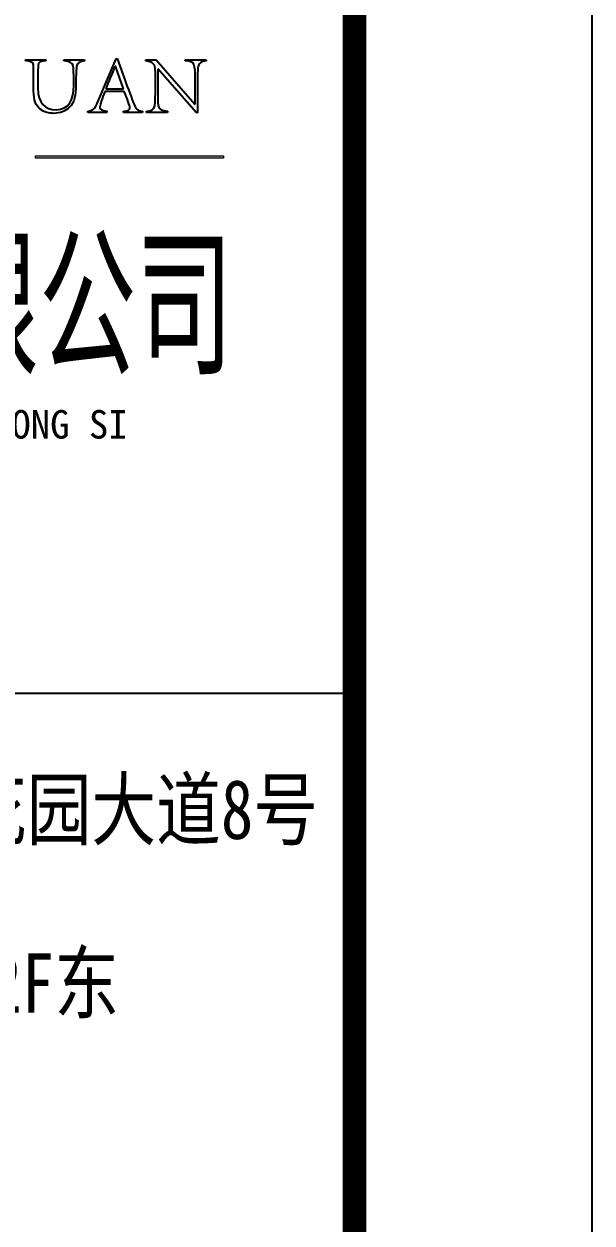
# Model space of a CAD drawing. Extents: x -266287 to 275962, y -324567 to 363765.
# Drawn here: x -76549 to -71765, y 88136 to 98239 of the extents above; entities that cross this region are included whole.
import ezdxf

# ---------------------------------------------------------------- set-up
doc = ezdxf.new("R2010")
doc.units = 0
doc.header["$LTSCALE"] = 1000
doc.layers.get('0').update_dxf_attribs({"linetype": 'CONTINUOUS'})
for name, color, linetype in [('0-TK', 4, 'CONTINUOUS'), ('PUB_TITLE', 4, 'CONTINUOUS'), ('图层 1', 7, 'CONTINUOUS')]:
    doc.layers.add(name, color=color, linetype=linetype)
doc.styles.add('-黑体', font='simhei.ttf', dxfattribs={"width": 0.8})

msp = doc.modelspace()

# ---------------------------------------------------------------- hatches: boundary and pattern name
msp.add_hatch(color=256).paths.add_polyline_path([(-76452.93306, 97128.97368), (-74867.81017, 97128.97368), (-74867.81017, 97107.54519), (-76452.93306, 97107.54519)])

# ---------------------------------------------------------------- linework, layer by layer
at = {"lineweight": 0}
for p, q in [((-76452.93306, 97128.97368), (-74867.81017, 97128.97368)), ((-76452.93306, 97107.54519), (-76452.93306, 97128.97368)), ((-74867.81017, 97107.54519), (-76452.93306, 97107.54519))]:
    msp.add_line(p, q, dxfattribs=at)
for points in [[(-76536.68333, 97927.99468), (-76536.68333, 97927.99468), (-76536.68333, 97937.91655), (-76536.68333, 97937.91655)], [(-76536.68333, 97937.91655), (-76536.68333, 97937.91655), (-76366.0822, 97937.91655), (-76366.0822, 97937.91655)], [(-76468.02258, 97854.37299), (-76468.02258, 97915.28227), (-76473.67253, 97922.34472), (-76536.68333, 97927.99468)], [(-76366.0822, 97927.99468), (-76426.23357, 97926.58219), (-76431.19451, 97911.01036), (-76431.19451, 97854.37299)], [(-76366.0822, 97937.91655), (-76366.0822, 97937.91655), (-76366.0822, 97927.99468), (-76366.0822, 97927.99468)], [(-76212.46539, 97927.99468), (-76212.46539, 97927.99468), (-76212.46539, 97937.91655), (-76212.46539, 97937.91655)], [(-76212.46539, 97937.91655), (-76212.46539, 97937.91655), (-76038.35027, 97937.91655), (-76038.35027, 97937.91655)], [(-76136.01872, 97888.34163), (-76140.97966, 97911.01036), (-76162.92492, 97923.06819), (-76212.46539, 97927.99468)], [(-76038.35027, 97927.99468), (-76077.27985, 97923.75721), (-76100.63759, 97911.01036), (-76104.18604, 97889.0651)], [(-76038.35027, 97937.91655), (-76038.35027, 97937.91655), (-76038.35027, 97927.99468), (-76038.35027, 97927.99468)], [(-75927.31484, 97584.69091), (-75927.31484, 97584.69091), (-75773.69803, 97944.979), (-75773.69803, 97944.979)], [(-75773.69803, 97944.979), (-75773.69803, 97944.979), (-75765.18865, 97948.52745), (-75765.18865, 97948.52745)], [(-75765.18865, 97948.52745), (-75765.18865, 97948.52745), (-75717.78413, 97817.57937), (-75717.78413, 97817.57937)], [(-75523.17069, 97927.99468), (-75523.17069, 97927.99468), (-75523.17069, 97937.91655), (-75523.17069, 97937.91655)], [(-75523.17069, 97937.91655), (-75523.17069, 97937.91655), (-75436.11313, 97937.91655), (-75436.11313, 97937.91655)], [(-75458.78185, 97901.81195), (-75470.80524, 97915.97129), (-75485.6536, 97923.75721), (-75523.17069, 97927.99468)], [(-75442.48655, 97826.77777), (-75442.48655, 97889.78857), (-75446.035, 97886.24012), (-75458.78185, 97901.81195)], [(-75436.11313, 97937.91655), (-75436.11313, 97937.91655), (-75109.10466, 97564.15814), (-75109.10466, 97564.15814)], [(-75190.47782, 97927.99468), (-75190.47782, 97927.99468), (-75190.47782, 97937.91655), (-75190.47782, 97937.91655)], [(-75190.47782, 97937.91655), (-75190.47782, 97937.91655), (-75014.9502, 97937.91655), (-75014.9502, 97937.91655)], [(-75106.9687, 97765.90293), (-75106.9687, 97903.91346), (-75107.65772, 97922.34472), (-75190.47782, 97927.99468)], [(-75014.9502, 97927.99468), (-75055.98129, 97924.44623), (-75073.68908, 97911.01036), (-75080.06251, 97890.47759)], [(-75014.9502, 97937.91655), (-75014.9502, 97937.91655), (-75014.9502, 97927.99468), (-75014.9502, 97927.99468)], [(-76468.02258, 97675.29692), (-76468.02258, 97675.29692), (-76468.02258, 97854.37299), (-76468.02258, 97854.37299)], [(-76431.19451, 97854.37299), (-76431.19451, 97854.37299), (-76431.19451, 97697.24218), (-76431.19451, 97697.24218)], [(-76130.36877, 97760.942), (-76130.36877, 97838.11214), (-76131.05779, 97867.11984), (-76136.01872, 97888.34163)], [(-76104.18604, 97889.0651), (-76107.70004, 97867.11984), (-76111.24849, 97838.80116), (-76111.24849, 97760.942)], [(-75780.76048, 97882.69167), (-75809.07916, 97819.71533), (-75836.70883, 97752.46706), (-75859.34311, 97693.00471)], [(-75779.34799, 97882.69167), (-75779.34799, 97882.69167), (-75780.76048, 97882.69167), (-75780.76048, 97882.69167)], [(-75710.68724, 97693.00471), (-75710.68724, 97693.00471), (-75779.34799, 97882.69167), (-75779.34799, 97882.69167)], [(-75717.78413, 97817.57937), (-75685.22798, 97729.10931), (-75653.36085, 97640.60481), (-75626.45465, 97572.63308)], [(-75442.48655, 97673.16096), (-75442.48655, 97673.16096), (-75442.48655, 97826.77777), (-75442.48655, 97826.77777)], [(-75421.26476, 97861.46988), (-75421.26476, 97861.46988), (-75422.67725, 97861.46988), (-75422.67725, 97861.46988)], [(-75422.67725, 97861.46988), (-75422.67725, 97861.46988), (-75422.67725, 97673.16096), (-75422.67725, 97673.16096)], [(-75094.94532, 97489.81298), (-75094.94532, 97489.81298), (-75421.26476, 97861.46988), (-75421.26476, 97861.46988)], [(-75080.06251, 97890.47759), (-75086.43593, 97868.56678), (-75087.1594, 97832.46218), (-75087.1594, 97765.90293)], [(-76111.24849, 97726.97336), (-76111.24849, 97638.5033), (-76123.27187, 97581.14246), (-76167.16239, 97535.83946)], [(-76130.36877, 97723.42491), (-76130.36877, 97723.42491), (-76130.36877, 97760.942), (-76130.36877, 97760.942)], [(-76111.24849, 97760.942), (-76111.24849, 97760.942), (-76111.24849, 97726.97336), (-76111.24849, 97726.97336)], [(-75106.9687, 97564.15814), (-75106.9687, 97564.15814), (-75106.9687, 97765.90293), (-75106.9687, 97765.90293)], [(-75087.1594, 97765.90293), (-75087.1594, 97765.90293), (-75087.1594, 97489.81298), (-75087.1594, 97489.81298)], [(-76412.07423, 97521.71457), (-76448.9023, 97551.41129), (-76468.02258, 97595.30181), (-76468.02258, 97675.29692)], [(-75704.31381, 97670.33599), (-75704.31381, 97670.33599), (-75867.85249, 97670.33599), (-75867.85249, 97670.33599)], [(-75859.34311, 97693.00471), (-75859.34311, 97693.00471), (-75710.68724, 97693.00471), (-75710.68724, 97693.00471)], [(-75450.27247, 97541.48941), (-75444.62251, 97562.74565), (-75442.48655, 97601.67523), (-75442.48655, 97673.16096)], [(-75422.67725, 97673.16096), (-75421.95378, 97601.67523), (-75421.26476, 97562.74565), (-75416.30383, 97542.93635)], [(-76012.23644, 97504.69579), (-75962.69597, 97514.61767), (-75953.49757, 97520.95665), (-75927.31484, 97584.69091)], [(-76012.23644, 97494.77392), (-76012.23644, 97494.77392), (-76012.23644, 97504.69579), (-76012.23644, 97504.69579)], [(-75851.55719, 97504.69579), (-75851.55719, 97504.69579), (-75851.55719, 97494.77392), (-75851.55719, 97494.77392)], [(-75712.09972, 97494.77392), (-75712.09972, 97494.77392), (-75712.09972, 97504.69579), (-75712.09972, 97504.69579)], [(-75626.45465, 97572.63308), (-75605.23286, 97520.26763), (-75599.54845, 97512.48171), (-75550.00798, 97504.69579)], [(-75550.00798, 97504.69579), (-75550.00798, 97504.69579), (-75550.00798, 97494.77392), (-75550.00798, 97494.77392)], [(-75517.52073, 97504.69579), (-75475.76617, 97507.52077), (-75455.92242, 97521.71457), (-75450.27247, 97541.48941)], [(-75517.52073, 97494.77392), (-75517.52073, 97494.77392), (-75517.52073, 97504.69579), (-75517.52073, 97504.69579)], [(-75416.30383, 97542.93635), (-75409.9304, 97520.95665), (-75388.70861, 97508.24424), (-75341.26965, 97504.69579)], [(-75341.26965, 97504.69579), (-75341.26965, 97504.69579), (-75341.26965, 97494.77392), (-75341.26965, 97494.77392)], [(-75109.10466, 97564.15814), (-75109.10466, 97564.15814), (-75106.9687, 97564.15814), (-75106.9687, 97564.15814)], [(-75851.55719, 97494.77392), (-75851.55719, 97494.77392), (-76012.23644, 97494.77392), (-76012.23644, 97494.77392)], [(-75550.00798, 97494.77392), (-75550.00798, 97494.77392), (-75712.09972, 97494.77392), (-75712.09972, 97494.77392)], [(-75341.26965, 97494.77392), (-75341.26965, 97494.77392), (-75517.52073, 97494.77392), (-75517.52073, 97494.77392)], [(-75087.1594, 97489.81298), (-75087.1594, 97489.81298), (-75094.94532, 97489.81298), (-75094.94532, 97489.81298)]]:
    msp.add_open_spline(points, degree=3)
for points, knots in [([(-76431.19451, 97697.24218), (-76431.19451, 97571.94406), (-76373.86812, 97516.75363), (-76278.30117, 97516.75363), (-76169.29835, 97516.75363), (-76131.05779, 97600.26274), (-76130.36877, 97723.42491)], [11, 11, 11, 11, 12, 12, 12, 13, 13, 13, 13]), ([(-75867.85249, 97670.33599), (-75874.91494, 97656.90011), (-75910.29607, 97561.33316), (-75910.29607, 97539.38791), (-75910.29607, 97515.30669), (-75891.21024, 97511.06922), (-75851.55719, 97504.69579)], [3, 3, 3, 3, 4, 4, 4, 5, 5, 5, 5]), ([(-75712.09972, 97504.69579), (-75671.75766, 97510.34575), (-75656.90929, 97514.61767), (-75656.90929, 97531.60199), (-75656.90929, 97549.9988), (-75678.13108, 97605.22368), (-75704.31381, 97670.33599)], [0, 0, 0, 0, 1, 1, 1, 2, 2, 2, 2]), ([(-76167.16239, 97535.83946), (-76198.30605, 97504.69579), (-76247.1575, 97486.29898), (-76296.69798, 97486.29898), (-76338.48699, 97486.29898), (-76379.51807, 97495.49739), (-76412.07423, 97521.71457)], [1, 1, 1, 1, 2, 2, 2, 3, 3, 3, 3])]:
    msp.add_open_spline(points, degree=3, knots=knots)
at = {"layer": '0-TK'}
msp.add_line((-82183.49798, 92601.85321), (-73764.58828, 92601.85321), dxfattribs=at)
at = {"layer": 'PUB_TITLE'}
msp.add_lwpolyline([(-220364.58828, 26433.30504), (-71764.58828, 26433.30504), (-71764.58828, 110433.30504), (-220364.58828, 110433.30504)], close=True, dxfattribs=at)
at = {"layer": 'PUB_TITLE', "const_width": 200}
msp.add_lwpolyline([(-215364.58828, 28433.30504), (-73764.58828, 28433.30504), (-73764.58828, 108433.30504), (-215364.58828, 108433.30504)], close=True, dxfattribs=at)
at = {"layer": '图层 1', "lineweight": 0}
msp.add_line((-74867.81017, 97128.97368), (-74867.81017, 97107.54519), dxfattribs=at)

# ---------------------------------------------------------------- texts
at = {"style": '-黑体'}
for s, height, width, p in [('工程设计有限公司', 1000, 0.6, (-81332.9202, 95387.79139)), ('地址：合肥市包河区花园大道8号', 500, 0.8, (-81983.02926, 91372.53709)), ('荣信商务中心12F东', 500, 0.8, (-80384.44865, 89909.65839))]:
    msp.add_text(s, height=height, dxfattribs=dict(at, width=width)).set_placement(p)
msp.add_text(' GONG CHENG SHE JI YOU XIAN GONG SI ', height=240, dxfattribs=at).set_placement((-81390.12967, 94745.99891))

doc.saveas('drawing.dxf')
